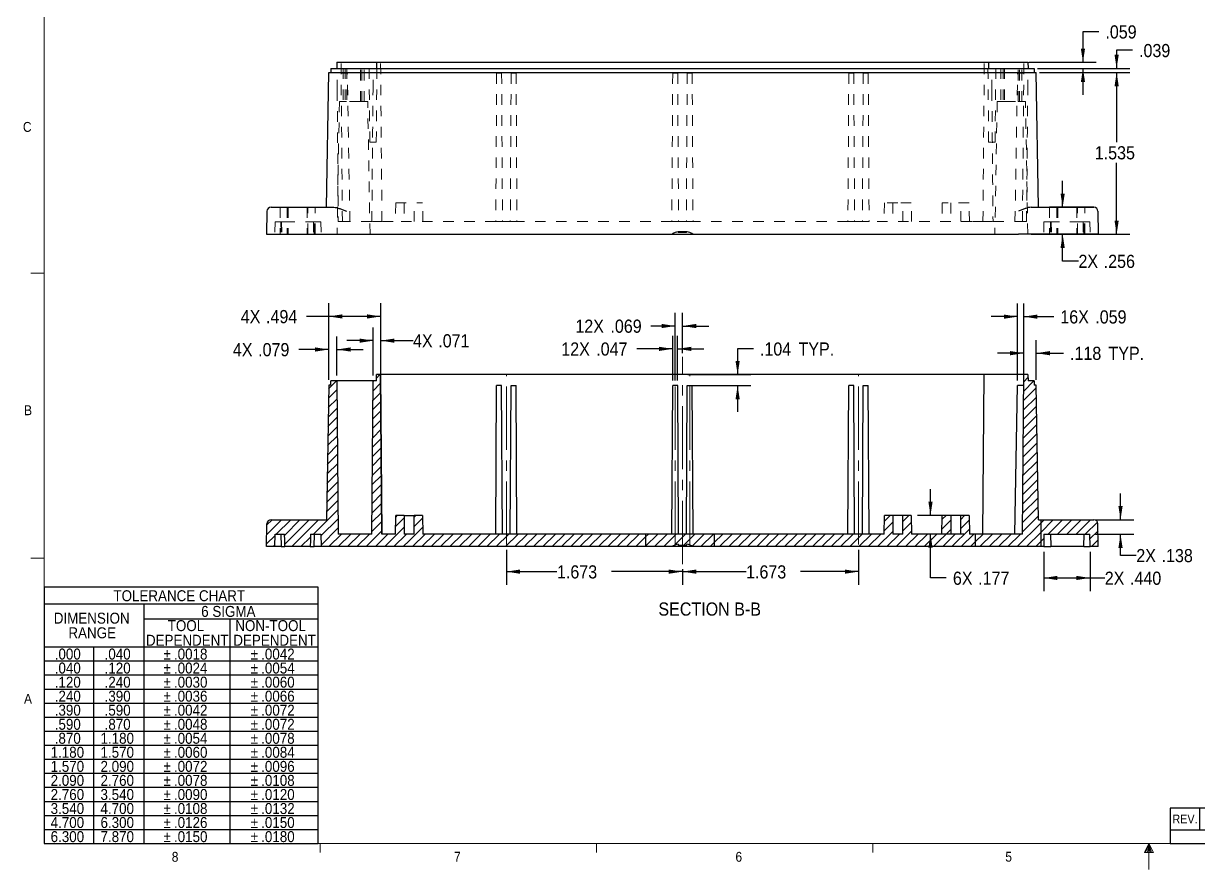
# Model space of a CAD drawing. Header units: inches. Extents: x 0.3 to 21.8, y 0.2 to 16.9.
# Drawn here: x 0.33 to 11.49, y 0.16 to 8.2 of the extents above; entities that cross this region are included whole.
import ezdxf

# ---------------------------------------------------------------- set-up
doc = ezdxf.new("R2010")
doc.units = ezdxf.units.IN
doc.header["$MEASUREMENT"] = 0
for name, pattern in [('SLD-Center', [0.75, 0.6, -0.05, 0.05, -0.05]), ('SLD-Dashed', [0.075, 0.05, -0.025]), ('SLD-Solid', [0])]:
    doc.linetypes.add(name, pattern=pattern)
doc.layers.add('SLD-0', color=7, linetype='SLD-Solid')
doc.styles.add('SLDTEXTSTYLE1', font='GOTHIC.TTF', dxfattribs={"width": 0.913})
doc.dimstyles.new('SLDDIMSTYLE0', dxfattribs={"dimtxt": 0.125, "dimasz": 0.13, "dimexe": 0, "dimexo": 0.0625, "dimgap": 0.03125, "dimtad": 0, "dimtih": 1, "dimtoh": 1, "dimdec": 3, "dimrnd": 1e-09, "dimzin": 12, "dimdsep": 46, "dimtxsty": 'SLDTEXTSTYLE1', "dimsah": 1, "dimcen": 0.09, "dimadec": 0, "dimazin": 3, "dimtfac": 1, "dimtdec": 3, "dimtofl": 0, "dimtmove": 0, "dimatfit": 3, "dimfxl": 0, "dimfrac": 2, "dimtolj": 1, "dimtzin": 12, "dimarcsym": 0})
doc.dimstyles.new('SLDDIMSTYLE2', dxfattribs={"dimtxt": 0.125, "dimasz": 0.13, "dimexe": 0, "dimexo": 0.0625, "dimgap": 0.03125, "dimtad": 0, "dimtih": 1, "dimtoh": 1, "dimdec": 3, "dimrnd": 1e-09, "dimzin": 12, "dimdsep": 46, "dimtxsty": 'SLDTEXTSTYLE1', "dimsah": 1, "dimcen": 0.09, "dimadec": 0, "dimazin": 3, "dimtfac": 1, "dimtdec": 3, "dimtmove": 0, "dimatfit": 0, "dimfxl": 0, "dimfrac": 2, "dimtolj": 1, "dimtzin": 12, "dimarcsym": 0})
doc.dimstyles.new('SLDDIMSTYLE3', dxfattribs={"dimtxt": 0.125, "dimasz": 0.13, "dimexe": 0, "dimexo": 0.0625, "dimgap": 0.03125, "dimtad": 0, "dimtih": 1, "dimtoh": 1, "dimdec": 3, "dimrnd": 1e-09, "dimzin": 4, "dimdsep": 46, "dimtxsty": 'SLDTEXTSTYLE1', "dimsah": 1, "dimcen": 0.09, "dimadec": 0, "dimazin": 1, "dimtfac": 1, "dimtdec": 3, "dimtofl": 0, "dimtmove": 0, "dimatfit": 3, "dimfxl": 0, "dimfrac": 2, "dimtolj": 1, "dimtzin": 12, "dimarcsym": 0})

# ---------------------------------------------------------------- blocks, each defined once
blk = doc.blocks.new('SW_TABLEANNOTATION_0')
at = {"layer": 'SLD-0', "color": 0}
for p, q in [((0, 0), (0, -0.335)), ((4.472, 0), (0, 0)), ((0.278, 0), (0.278, -0.205)), ((2.729, 0), (2.729, -0.205)), ((3.062, 0), (3.062, -0.205)), ((3.435, 0), (3.435, -0.205)), ((3.863, 0), (3.863, -0.205)), ((4.472, -0.335), (4.472, 0)), ((0, -0.205), (4.472, -0.205)), ((0, -0.335), (4.472, -0.335))]:
    blk.add_line(p, q, dxfattribs=at)
at = {"layer": 'SLD-0', "color": 0, "attachment_point": 1, "style": 'SLDTEXTSTYLE1'}
for s, insert, char_height in [('REV.', (0.021, -0.062), 0.0833), ('DESCRIPTION', (1.154, -0.062), 0.08333), ('ZONE', (2.75, -0.062), 0.0833), ('BY', (3.184, -0.062), 0.0833), ("APPR'D", (3.456, -0.062), 0.0833), ('DATE', (4.031, -0.062), 0.0833), ('REVISIONS', (1.963, -0.229), 0.0833)]:
    blk.add_mtext(s, dxfattribs=dict(at, insert=insert, char_height=char_height))
blk = doc.blocks.new('SW_TABLEANNOTATION_1')
at = {"layer": 'SLD-0', "color": 0}
for p, q in [((0, 0), (0, -2.433)), ((2.606, 0), (0, 0)), ((2.606, -2.433), (2.606, 0)), ((0, -0.156), (2.606, -0.156)), ((0.948, -0.156), (0.948, -2.433)), ((0.948, -0.298), (2.606, -0.298)), ((1.766, -0.298), (1.766, -2.433)), ((0, -0.565), (2.606, -0.565)), ((0.471, -0.565), (0.471, -2.433)), ((0, -0.699), (2.606, -0.699)), ((0, -0.832), (2.606, -0.832)), ((0, -0.966), (2.606, -0.966)), ((0, -1.099), (2.606, -1.099)), ((0, -1.232), (2.606, -1.232)), ((0, -1.366), (2.606, -1.366)), ((0, -1.499), (2.606, -1.499)), ((0, -1.632), (2.606, -1.632)), ((0, -1.766), (2.606, -1.766)), ((0, -1.899), (2.606, -1.899)), ((0, -2.033), (2.606, -2.033)), ((0, -2.166), (2.606, -2.166)), ((0, -2.299), (2.606, -2.299)), ((0, -2.433), (2.606, -2.433))]:
    blk.add_line(p, q, dxfattribs=at)
at = {"layer": 'SLD-0', "color": 0, "attachment_point": 1, "style": 'SLDTEXTSTYLE1'}
for s, insert, char_height in [('TOLERANCE CHART', (0.659, -0.028), 0.10417), ('6 SIGMA', (1.493, -0.177), 0.1042), ('DIMENSION ', (0.092, -0.241), 0.1042), ('TOOL', (1.175, -0.312), 0.1042), ('NON-TOOL', (1.817, -0.312), 0.1042), ('RANGE', (0.231, -0.38), 0.1042), ('DEPENDENT', (0.968, -0.451), 0.1042), ('DEPENDENT', (1.798, -0.451), 0.1042), ('.000', (0.101, -0.582), 0.1042), ('.040', (0.575, -0.582), 0.1042), ('%%p', (1.134, -0.582), 0.1042), ('.0018', (1.234, -0.582), 0.1042), ('%%p', (1.963, -0.582), 0.1042), ('.0042', (2.063, -0.582), 0.1042), ('.040', (0.101, -0.715), 0.1042), ('.120', (0.575, -0.715), 0.1042), ('%%p', (1.134, -0.715), 0.1042), ('.0024', (1.234, -0.715), 0.1042), ('%%p', (1.963, -0.715), 0.1042), ('.0054', (2.063, -0.715), 0.1042), ('.120', (0.101, -0.849), 0.1042), ('.240', (0.575, -0.849), 0.1042), ('%%p', (1.134, -0.849), 0.1042), ('.0030', (1.234, -0.849), 0.1042), ('%%p', (1.963, -0.849), 0.1042), ('.0060', (2.063, -0.849), 0.1042), ('.240', (0.101, -0.982), 0.1042), ('.390', (0.575, -0.982), 0.1042), ('%%p', (1.134, -0.982), 0.1042), ('.0036', (1.234, -0.982), 0.1042), ('%%p', (1.963, -0.982), 0.1042), ('.0066', (2.063, -0.982), 0.1042), ('.390', (0.101, -1.115), 0.1042), ('.590', (0.575, -1.115), 0.1042), ('.0042', (1.234, -1.115), 0.1042), ('.0072', (2.063, -1.115), 0.1042), ('%%p', (1.134, -1.115), 0.1042), ('%%p', (1.963, -1.115), 0.1042), ('.590', (0.101, -1.249), 0.1042), ('.870', (0.575, -1.249), 0.1042), ('%%p', (1.134, -1.249), 0.1042), ('.0048', (1.234, -1.249), 0.1042), ('%%p', (1.963, -1.249), 0.1042), ('.0072', (2.063, -1.249), 0.1042), ('.870', (0.101, -1.382), 0.1042), ('1.180', (0.536, -1.382), 0.1042), ('%%p', (1.134, -1.382), 0.1042), ('.0054', (1.234, -1.382), 0.1042), ('%%p', (1.963, -1.382), 0.1042), ('.0078', (2.063, -1.382), 0.1042), ('1.180', (0.062, -1.515), 0.1042), ('1.570', (0.536, -1.515), 0.1042), ('%%p', (1.134, -1.515), 0.1042), ('.0060', (1.234, -1.515), 0.1042), ('%%p', (1.963, -1.515), 0.1042), ('.0084', (2.063, -1.515), 0.1042), ('1.570', (0.062, -1.649), 0.1042), ('2.090', (0.536, -1.649), 0.1042), ('%%p', (1.134, -1.649), 0.1042), ('.0072', (1.234, -1.649), 0.1042), ('%%p', (1.963, -1.649), 0.1042), ('.0096', (2.063, -1.649), 0.1042), ('2.090', (0.062, -1.782), 0.1042), ('2.760', (0.536, -1.782), 0.1042), ('.0078', (1.234, -1.782), 0.1042), ('.0108', (2.063, -1.782), 0.1042), ('%%p', (1.134, -1.782), 0.1042), ('%%p', (1.963, -1.782), 0.1042), ('2.760', (0.062, -1.916), 0.1042), ('3.540', (0.536, -1.916), 0.1042), ('%%p', (1.134, -1.916), 0.1042), ('.0090', (1.234, -1.916), 0.1042), ('%%p', (1.963, -1.916), 0.1042), ('.0120', (2.063, -1.916), 0.1042), ('3.540', (0.062, -2.049), 0.1042), ('4.700', (0.536, -2.049), 0.1042), ('%%p', (1.134, -2.049), 0.1042), ('.0108', (1.234, -2.049), 0.1042), ('%%p', (1.963, -2.049), 0.1042), ('.0132', (2.063, -2.049), 0.1042), ('4.700', (0.062, -2.182), 0.1042), ('6.300', (0.536, -2.182), 0.1042), ('%%p', (1.134, -2.182), 0.1042), ('.0126', (1.234, -2.182), 0.1042), ('%%p', (1.963, -2.182), 0.1042), ('.0150', (2.063, -2.182), 0.1042), ('6.300', (0.062, -2.316), 0.1042), ('7.870', (0.536, -2.316), 0.1042), ('%%p', (1.134, -2.316), 0.1042), ('.0150', (1.234, -2.316), 0.1042), ('%%p', (1.963, -2.316), 0.1042), ('.0180', (2.063, -2.316), 0.1042)]:
    blk.add_mtext(s, dxfattribs=dict(at, insert=insert, char_height=char_height))
blk = doc.blocks.new('*D32')
at = {"layer": 'SLD-0'}
for p, q in [((10.002, 7.733), (10.841, 7.733)), ((10.716, 7.733), (10.716, 7.072)), ((10.716, 6.197), (10.716, 6.874)), ((9.903, 6.197), (10.841, 6.197))]:
    blk.add_line(p, q, dxfattribs=at)
for points in [[(10.716, 7.733), (10.696, 7.603), (10.736, 7.603)], [(10.716, 6.197), (10.736, 6.327), (10.696, 6.327)]]:
    blk.add_solid(points, dxfattribs=at)
at = {"layer": 'SLD-0', "insert": (10.508, 7.033), "char_height": 0.125, "attachment_point": 1, "style": 'SLDTEXTSTYLE1'}
blk.add_mtext('1.535', dxfattribs=at)
blk = doc.blocks.new('*D33')
at = {"layer": 'SLD-0'}
for p, q in [((10.866, 7.944), (10.716, 7.944)), ((10.716, 7.944), (10.716, 7.772)), ((9.982, 7.772), (10.841, 7.772)), ((9.982, 7.733), (10.841, 7.733)), ((10.716, 7.733), (10.716, 7.483))]:
    blk.add_line(p, q, dxfattribs=at)
for points in [[(10.716, 7.772), (10.736, 7.902), (10.696, 7.902)], [(10.716, 7.733), (10.696, 7.603), (10.736, 7.603)]]:
    blk.add_solid(points, dxfattribs=at)
at = {"layer": 'SLD-0', "insert": (10.929, 8.004), "char_height": 0.125, "attachment_point": 1, "style": 'SLDTEXTSTYLE1'}
blk.add_mtext('.039', dxfattribs=at)
blk = doc.blocks.new('*D34')
at = {"layer": 'SLD-0'}
for p, q in [((10.546, 8.12), (10.396, 8.12)), ((10.396, 8.12), (10.396, 7.831)), ((9.883, 7.831), (10.521, 7.831)), ((9.963, 7.772), (10.475, 7.772)), ((10.396, 7.772), (10.396, 7.522))]:
    blk.add_line(p, q, dxfattribs=at)
for points in [[(10.396, 7.831), (10.416, 7.961), (10.376, 7.961)], [(10.396, 7.772), (10.376, 7.642), (10.416, 7.642)]]:
    blk.add_solid(points, dxfattribs=at)
at = {"layer": 'SLD-0', "insert": (10.609, 8.181), "char_height": 0.125, "attachment_point": 1, "style": 'SLDTEXTSTYLE1'}
blk.add_mtext('.059', dxfattribs=at)
blk = doc.blocks.new('*D35')
at = {"layer": 'SLD-0'}
for p, q in [((10.203, 6.453), (10.203, 6.703)), ((10.497, 6.453), (10.078, 6.453)), ((10.492, 6.197), (10.078, 6.197)), ((10.203, 5.942), (10.203, 6.197)), ((10.353, 5.942), (10.203, 5.942))]:
    blk.add_line(p, q, dxfattribs=at)
for points in [[(10.203, 6.453), (10.223, 6.583), (10.183, 6.583)], [(10.203, 6.197), (10.183, 6.067), (10.223, 6.067)]]:
    blk.add_solid(points, dxfattribs=at)
at = {"layer": 'SLD-0', "char_height": 0.125, "attachment_point": 1, "style": 'SLDTEXTSTYLE1'}
for s, insert in [('2X ', (10.353, 6.002, 2.038)), ('.256', (10.593, 6.002, 2.038))]:
    blk.add_mtext(s, dxfattribs=dict(at, insert=insert))
blk = doc.blocks.new('*D47')
at = {"layer": 'SLD-0'}
for p, q in [((6.497, 4.809), (6.497, 5.233)), ((6.544, 4.809), (6.544, 5.233)), ((6.497, 5.108), (6.156, 5.108)), ((6.544, 5.108), (6.794, 5.108))]:
    blk.add_line(p, q, dxfattribs=at)
for points in [[(6.497, 5.108), (6.367, 5.128), (6.367, 5.088)], [(6.544, 5.108), (6.674, 5.088), (6.674, 5.128)]]:
    blk.add_solid(points, dxfattribs=at)
at = {"layer": 'SLD-0', "char_height": 0.125, "attachment_point": 1, "style": 'SLDTEXTSTYLE1'}
for s, insert in [('12X ', (5.438, 5.169)), ('.047', (5.77, 5.169))]:
    blk.add_mtext(s, dxfattribs=dict(at, insert=insert))
blk = doc.blocks.new('*D48')
at = {"layer": 'SLD-0'}
for p, q in [((6.521, 4.809), (6.521, 5.45)), ((6.59, 5.066), (6.59, 5.45)), ((6.521, 5.325), (6.29, 5.325)), ((6.59, 5.325), (6.84, 5.325))]:
    blk.add_line(p, q, dxfattribs=at)
for points in [[(6.521, 5.325), (6.391, 5.345), (6.391, 5.305)], [(6.59, 5.325), (6.72, 5.305), (6.72, 5.345)]]:
    blk.add_solid(points, dxfattribs=at)
at = {"layer": 'SLD-0', "char_height": 0.125, "attachment_point": 1, "style": 'SLDTEXTSTYLE1'}
for s, insert in [('12X ', (5.572, 5.386)), ('.069', (5.905, 5.386))]:
    blk.add_mtext(s, dxfattribs=dict(at, insert=insert))
blk = doc.blocks.new('*D49')
at = {"layer": 'SLD-0'}
for p, q in [((3.228, 4.815), (3.228, 5.541)), ((3.722, 4.815), (3.722, 5.541)), ((3.228, 5.416), (3.017, 5.416)), ((3.722, 5.416), (3.228, 5.416))]:
    blk.add_line(p, q, dxfattribs=at)
for points in [[(3.228, 5.416), (3.358, 5.396), (3.358, 5.436)], [(3.722, 5.416), (3.592, 5.436), (3.592, 5.396)]]:
    blk.add_solid(points, dxfattribs=at)
at = {"layer": 'SLD-0', "char_height": 0.125, "attachment_point": 1, "style": 'SLDTEXTSTYLE1'}
for s, insert in [('4X ', (2.392, 5.477)), ('.494', (2.632, 5.477))]:
    blk.add_mtext(s, dxfattribs=dict(at, insert=insert))
blk = doc.blocks.new('*D50')
at = {"layer": 'SLD-0'}
for p, q in [((7.264, 5.108), (7.114, 5.108)), ((7.114, 5.108), (7.114, 4.863)), ((6.64, 4.863), (7.239, 4.863)), ((6.64, 4.759), (7.239, 4.759)), ((7.114, 4.759), (7.114, 4.509))]:
    blk.add_line(p, q, dxfattribs=at)
for points in [[(7.114, 4.863), (7.134, 4.993), (7.094, 4.993)], [(7.114, 4.759), (7.094, 4.629), (7.134, 4.629)]]:
    blk.add_solid(points, dxfattribs=at)
at = {"layer": 'SLD-0', "char_height": 0.125, "attachment_point": 1, "style": 'SLDTEXTSTYLE1'}
for s, insert in [('.104', (7.326, 5.169)), (' TYP.', (7.65, 5.169))]:
    blk.add_mtext(s, dxfattribs=dict(at, insert=insert))
blk = doc.blocks.new('*D51')
at = {"layer": 'SLD-0'}
for p, q in [((3.228, 4.854), (3.228, 5.227)), ((3.306, 4.854), (3.306, 5.227)), ((3.228, 5.102), (2.943, 5.102)), ((3.306, 5.102), (3.556, 5.102))]:
    blk.add_line(p, q, dxfattribs=at)
for points in [[(3.228, 5.102), (3.098, 5.122), (3.098, 5.082)], [(3.306, 5.102), (3.436, 5.082), (3.436, 5.122)]]:
    blk.add_solid(points, dxfattribs=at)
at = {"layer": 'SLD-0', "char_height": 0.125, "attachment_point": 1, "style": 'SLDTEXTSTYLE1'}
for s, insert in [('4X ', (2.317, 5.163)), ('.079', (2.557, 5.163))]:
    blk.add_mtext(s, dxfattribs=dict(at, insert=insert))
blk = doc.blocks.new('*D52')
at = {"layer": 'SLD-0'}
for p, q in [((9.834, 4.815), (9.834, 5.192)), ((9.952, 4.815), (9.952, 5.192)), ((9.834, 5.067), (9.584, 5.067)), ((9.952, 5.067), (10.21, 5.067))]:
    blk.add_line(p, q, dxfattribs=at)
for points in [[(9.834, 5.067), (9.704, 5.087), (9.704, 5.047)], [(9.952, 5.067), (10.082, 5.047), (10.082, 5.087)]]:
    blk.add_solid(points, dxfattribs=at)
at = {"layer": 'SLD-0', "char_height": 0.125, "attachment_point": 1, "style": 'SLDTEXTSTYLE1'}
for s, insert in [('.118', (10.273, 5.128)), (' TYP.', (10.596, 5.128))]:
    blk.add_mtext(s, dxfattribs=dict(at, insert=insert))
blk = doc.blocks.new('*D53')
at = {"layer": 'SLD-0'}
for p, q in [((8.947, 3.526), (8.947, 3.776)), ((9.264, 3.526), (8.822, 3.526)), ((9.264, 3.349), (8.822, 3.349)), ((8.947, 2.932), (8.947, 3.349)), ((9.097, 2.932), (8.947, 2.932))]:
    blk.add_line(p, q, dxfattribs=at)
for points in [[(8.947, 3.526), (8.967, 3.656), (8.927, 3.656)], [(8.947, 3.349), (8.927, 3.219), (8.967, 3.219)]]:
    blk.add_solid(points, dxfattribs=at)
at = {"layer": 'SLD-0', "char_height": 0.125, "attachment_point": 1, "style": 'SLDTEXTSTYLE1'}
for s, insert in [('6X ', (9.16, 2.992)), ('.177', (9.4, 2.992))]:
    blk.add_mtext(s, dxfattribs=dict(at, insert=insert))
blk = doc.blocks.new('*D54')
at = {"layer": 'SLD-0'}
for p, q in [((10.753, 3.485), (10.753, 3.735)), ((10.513, 3.485), (10.878, 3.485)), ((10.516, 3.347), (10.878, 3.347)), ((10.753, 3.146), (10.753, 3.347)), ((10.903, 3.146), (10.753, 3.146))]:
    blk.add_line(p, q, dxfattribs=at)
for points in [[(10.753, 3.485), (10.773, 3.615), (10.733, 3.615)], [(10.753, 3.347), (10.733, 3.217), (10.773, 3.217)]]:
    blk.add_solid(points, dxfattribs=at)
at = {"layer": 'SLD-0', "char_height": 0.125, "attachment_point": 1, "style": 'SLDTEXTSTYLE1'}
for s, insert in [('2X ', (10.903, 3.207, -0.835)), ('.138', (11.143, 3.207, -0.835))]:
    blk.add_mtext(s, dxfattribs=dict(at, insert=insert))
blk = doc.blocks.new('*D55')
at = {"layer": 'SLD-0'}
for p, q in [((10.023, 3.179), (10.023, 2.807)), ((10.463, 3.179), (10.463, 2.807)), ((10.023, 2.932), (10.463, 2.932)), ((10.463, 2.932), (10.603, 2.932))]:
    blk.add_line(p, q, dxfattribs=at)
for points in [[(10.023, 2.932), (10.153, 2.912), (10.153, 2.952)], [(10.463, 2.932), (10.333, 2.952), (10.333, 2.912)]]:
    blk.add_solid(points, dxfattribs=at)
at = {"layer": 'SLD-0', "char_height": 0.125, "attachment_point": 1, "style": 'SLDTEXTSTYLE1'}
for s, insert in [('2X ', (10.603, 2.992, 3.4)), ('.440', (10.843, 2.992, 3.4))]:
    blk.add_mtext(s, dxfattribs=dict(at, insert=insert))
blk = doc.blocks.new('*D56')
at = {"layer": 'SLD-0'}
for p, q in [((9.774, 4.809), (9.774, 5.539)), ((9.833, 4.809), (9.833, 5.539)), ((9.774, 5.414), (9.524, 5.414)), ((9.833, 5.414), (10.118, 5.414))]:
    blk.add_line(p, q, dxfattribs=at)
for points in [[(9.774, 5.414), (9.644, 5.434), (9.644, 5.394)], [(9.833, 5.414), (9.963, 5.394), (9.963, 5.434)]]:
    blk.add_solid(points, dxfattribs=at)
at = {"layer": 'SLD-0', "char_height": 0.125, "attachment_point": 1, "style": 'SLDTEXTSTYLE1'}
for s, insert in [('16X ', (10.181, 5.474)), ('.059', (10.513, 5.474))]:
    blk.add_mtext(s, dxfattribs=dict(at, insert=insert))
blk = doc.blocks.new('*D57')
at = {"layer": 'SLD-0'}
for p, q in [((4.916, 3.199), (4.916, 2.867)), ((4.916, 2.992), (5.397, 2.992)), ((6.59, 2.992), (5.914, 2.992)), ((6.59, 3.014), (6.59, 2.867))]:
    blk.add_line(p, q, dxfattribs=at)
for points in [[(4.916, 2.992), (5.046, 2.972), (5.046, 3.012)], [(6.59, 2.992), (6.46, 3.012), (6.46, 2.972)]]:
    blk.add_solid(points, dxfattribs=at)
at = {"layer": 'SLD-0', "insert": (5.397, 3.052, 1.207), "char_height": 0.125, "attachment_point": 1, "style": 'SLDTEXTSTYLE1'}
blk.add_mtext('1.673', dxfattribs=at)
blk = doc.blocks.new('*D58')
at = {"layer": 'SLD-0'}
for p, q in [((8.263, 3.199), (8.263, 2.867)), ((6.59, 3.014), (6.59, 2.867)), ((6.59, 2.992), (7.194, 2.992)), ((8.263, 2.992), (7.712, 2.992))]:
    blk.add_line(p, q, dxfattribs=at)
for points in [[(6.59, 2.992), (6.72, 2.972), (6.72, 3.012)], [(8.263, 2.992), (8.133, 3.012), (8.133, 2.972)]]:
    blk.add_solid(points, dxfattribs=at)
at = {"layer": 'SLD-0', "insert": (7.194, 3.052, 1.207), "char_height": 0.125, "attachment_point": 1, "style": 'SLDTEXTSTYLE1'}
blk.add_mtext('1.673', dxfattribs=at)
blk = doc.blocks.new('*D59')
at = {"layer": 'SLD-0'}
for p, q in [((3.651, 4.854), (3.651, 5.311)), ((3.722, 4.854), (3.722, 5.311)), ((3.651, 5.186), (3.401, 5.186)), ((3.722, 5.186), (4.029, 5.186))]:
    blk.add_line(p, q, dxfattribs=at)
for points in [[(3.651, 5.186), (3.521, 5.206), (3.521, 5.166)], [(3.722, 5.186), (3.852, 5.166), (3.852, 5.206)]]:
    blk.add_solid(points, dxfattribs=at)
at = {"layer": 'SLD-0', "char_height": 0.125, "attachment_point": 1, "style": 'SLDTEXTSTYLE1'}
for s, insert in [('.071', (4.269, 5.247, -0.796)), ('4X ', (4.029, 5.247, -0.796))]:
    blk.add_mtext(s, dxfattribs=dict(at, insert=insert))

msp = doc.modelspace()

# ---------------------------------------------------------------- hatches: boundary and pattern name
at = {"linetype": 'SLD-Solid', "lineweight": 0}
h = msp.add_hatch(dxfattribs=at)
h.set_pattern_fill('ANSI31', scale=0.5, style=0)
edge = h.paths.add_edge_path(flags=0)
edge.add_line((3.15571, 3.22922), (3.99252, 3.22922))
edge.add_line((3.99252, 3.22922), (3.99252, 3.34922))
edge.add_line((3.99252, 3.34922), (3.94502, 3.34922))
edge.add_line((3.94502, 3.34922), (3.94502, 3.52622))
edge.add_line((3.94502, 3.52622), (3.86457, 3.52622))
edge.add_line((3.86457, 3.52622), (3.86148, 3.34922))
edge.add_line((3.86148, 3.34922), (3.73387, 3.34922))
edge.add_spline(control_points=[(3.73387, 3.34922), (3.73359, 3.38095), (3.73332, 3.41268), (3.73304, 3.44441), (3.73237, 3.5214), (3.7317, 3.59838), (3.73102, 3.67536), (3.72757, 4.07127), (3.72411, 4.46717), (3.72066, 4.86307)], knot_values=[0.06539259, 0.06539259, 0.06539259, 0.06539259, 0.06781071, 0.06781071, 0.06781071, 0.07367705, 0.07367705, 0.07367705, 0.10384605, 0.10384605, 0.10384605, 0.10384605], weights=[1, 1, 1, 1, 1, 1, 1, 1, 1, 1], degree=3, periodic=0)
edge.add_line((3.72066, 4.86307), (3.68169, 4.86307))
edge.add_spline(control_points=[(3.68169, 4.86307), (3.6816, 4.85315), (3.68152, 4.84323), (3.68143, 4.83331), (3.68134, 4.82355), (3.68126, 4.81378), (3.68117, 4.80402)], knot_values=[0.01017771, 0.01017771, 0.01017771, 0.01017771, 0.01093372, 0.01093372, 0.01093372, 0.01167777, 0.01167777, 0.01167777, 0.01167777], weights=[1, 1, 1, 1, 1, 1, 1], degree=3, periodic=0)
edge.add_line((3.68117, 4.80402), (3.65052, 4.80402))
edge.add_spline(control_points=[(3.65052, 4.80402), (3.64742, 4.44945), (3.64433, 4.09487), (3.64123, 3.7403), (3.64023, 3.62499), (3.63922, 3.50969), (3.63821, 3.39438), (3.63808, 3.37932), (3.63795, 3.36427), (3.63782, 3.34922)], knot_values=[0.07614705, 0.07614705, 0.07614705, 0.07614705, 0.1031665, 0.1031665, 0.1031665, 0.11195329, 0.11195329, 0.11195329, 0.11310046, 0.11310046, 0.11310046, 0.11310046], weights=[1, 1, 1, 1, 1, 1, 1, 1, 1, 1], degree=3, periodic=0)
edge.add_line((3.63782, 3.34922), (3.31896, 3.34922))
edge.add_line((3.31896, 3.34922), (3.30626, 4.80402))
edge.add_line((3.30626, 4.80402), (3.24721, 4.80402))
edge.add_line((3.24721, 4.80402), (3.24721, 4.76465))
edge.add_line((3.24721, 4.76465), (3.22752, 4.76465))
edge.add_line((3.22752, 4.76465), (3.20519, 3.48512))
edge.add_line((3.20519, 3.48512), (2.68013, 3.48512))
edge.add_arc((2.68013, 3.44575), 0.03937, 90, 179)
edge.add_line((2.64076, 3.44644), (2.63697, 3.22922))
edge.add_line((2.63697, 3.22922), (2.71571, 3.22922))
edge.add_line((2.71571, 3.22922), (2.71777, 3.34733))
edge.add_line((2.71777, 3.34733), (2.80896, 3.34733))
edge.add_spline(control_points=[(2.80896, 3.34733), (2.80941, 3.32762), (2.80985, 3.30792), (2.8103, 3.28822), (2.81074, 3.26855), (2.81119, 3.24888), (2.81164, 3.22922)], knot_values=[0.00641248, 0.00641248, 0.00641248, 0.00641248, 0.0079142, 0.0079142, 0.0079142, 0.00941325, 0.00941325, 0.00941325, 0.00941325], weights=[1, 1, 1, 1, 1, 1, 1], degree=3, periodic=0)
edge.add_line((2.81164, 3.22922), (3.05285, 3.22922))
edge.add_spline(control_points=[(3.05285, 3.22922), (3.0533, 3.24888), (3.05375, 3.26855), (3.05419, 3.28822), (3.05464, 3.30792), (3.05509, 3.32762), (3.05553, 3.34733)], knot_values=[0.00641514, 0.00641514, 0.00641514, 0.00641514, 0.0079142, 0.0079142, 0.0079142, 0.00941591, 0.00941591, 0.00941591, 0.00941591], weights=[1, 1, 1, 1, 1, 1, 1], degree=3, periodic=0)
edge.add_line((3.05553, 3.34733), (3.15365, 3.34733))
edge.add_line((3.15365, 3.34733), (3.15571, 3.22922))
h = msp.add_hatch(dxfattribs=at)
h.set_pattern_fill('ANSI31', scale=0.5, style=0)
h.paths.add_polyline_path([(9.37297, 3.22922), (9.99443, 3.22922), (9.99443, 3.48512), (9.97386, 3.48512), (9.95152, 4.76465), (9.93184, 4.76465), (9.93184, 4.80402), (9.87387, 4.80402), (9.87335, 4.86307), (9.83438, 4.86307), (9.82117, 3.34922), (9.37297, 3.34922)], flags=0)
h = msp.add_hatch(dxfattribs=at)
h.set_pattern_fill('ANSI31', scale=0.5, style=0)
h.paths.add_polyline_path([(3.99252, 3.22922), (6.23807, 3.22922), (6.23807, 3.34922), (4.12356, 3.34922), (4.12047, 3.52622), (4.04002, 3.52622), (4.04002, 3.34922), (3.99252, 3.34922)], flags=0)
h = msp.add_hatch(dxfattribs=at)
h.set_pattern_fill('ANSI31', scale=0.5, style=0)
h.paths.add_polyline_path([(6.89191, 3.22922), (9.37297, 3.22922), (9.37297, 3.34922), (9.31756, 3.34922), (9.31447, 3.52622), (9.23402, 3.52622), (9.23402, 3.34922), (9.13902, 3.34922), (9.13902, 3.52622), (9.05857, 3.52622), (9.05548, 3.34922), (8.76756, 3.34922), (8.76447, 3.52622), (8.68402, 3.52622), (8.68402, 3.34922), (8.58902, 3.34922), (8.58902, 3.52622), (8.50857, 3.52622), (8.50548, 3.34922), (6.89191, 3.34922)], flags=0)
h = msp.add_hatch(dxfattribs=at)
h.set_pattern_fill('ANSI31', scale=0.5, style=0)
edge = h.paths.add_edge_path(flags=0)
edge.add_line((9.99443, 3.22922), (10.02333, 3.22922))
edge.add_line((10.02333, 3.22922), (10.02539, 3.34733))
edge.add_line((10.02539, 3.34733), (10.46127, 3.34733))
edge.add_line((10.46127, 3.34733), (10.46333, 3.22922))
edge.add_line((10.46333, 3.22922), (10.54207, 3.22922))
edge.add_line((10.54207, 3.22922), (10.53828, 3.44644))
edge.add_arc((10.49892, 3.44575), 0.03937, 1, 90)
edge.add_line((10.49892, 3.48512), (9.99443, 3.48512))
edge.add_line((9.99443, 3.48512), (9.99443, 3.22922))
h = msp.add_hatch(dxfattribs=at)
h.set_pattern_fill('ANSI31', scale=0.5, style=0)
edge = h.paths.add_edge_path(flags=0)
edge.add_line((6.58952, 3.24406), (6.58952, 3.34922))
edge.add_line((6.58952, 3.34922), (6.23807, 3.34922))
edge.add_line((6.23807, 3.34922), (6.23807, 3.22922))
edge.add_line((6.23807, 3.22922), (6.48702, 3.22922))
edge.add_arc((6.58952, 3.06529), 0.19333, 102.475208, 122.017143, ccw=False)
edge.add_line((6.54776, 3.25406), (6.54952, 3.24406))
edge.add_line((6.54952, 3.24406), (6.58952, 3.24406))
h = msp.add_hatch(dxfattribs=at)
h.set_pattern_fill('ANSI31', scale=0.5, style=0)
edge = h.paths.add_edge_path(flags=0)
edge.add_line((6.89191, 3.22922), (6.89191, 3.34922))
edge.add_line((6.89191, 3.34922), (6.58952, 3.34922))
edge.add_line((6.58952, 3.34922), (6.58952, 3.24406))
edge.add_line((6.58952, 3.24406), (6.62952, 3.24406))
edge.add_line((6.62952, 3.24406), (6.63128, 3.25406))
edge.add_arc((6.58952, 3.06529), 0.19333, 57.982857, 77.524792, ccw=False)
edge.add_line((6.69202, 3.22922), (6.89191, 3.22922))

# ---------------------------------------------------------------- linework, layer by layer
at = {"color": 7, "linetype": 'SLD-Solid', "lineweight": 0}
for p, q in [((0.52288, 16.6606), (0.52288, 0.4106)), ((0.52288, 5.8276), (0.39788, 5.8276)), ((0.52288, 3.1196), (0.39788, 3.1196)), ((21.52288, 0.4106), (0.52288, 0.4106)), ((3.14788, 0.4106), (3.14788, 0.3258)), ((5.77288, 0.4106), (5.77288, 0.3258)), ((8.39788, 0.4106), (8.39788, 0.3258)), ((11.02288, 0.4106), (10.9809, 0.32498)), ((11.02288, 0.4106), (10.98907, 0.32498)), ((11.02288, 0.4106), (11.00855, 0.32498)), ((11.02288, 0.4106), (11.02288, 0.16291)), ((11.02288, 0.4106), (11.067, 0.32498)), ((11.02288, 0.4106), (11.04596, 0.32498)), ((11.02288, 0.4106), (11.03583, 0.32498)), ((10.9809, 0.32498), (11.067, 0.32498))]:
    msp.add_line(p, q, dxfattribs=at)
at = {"color": 7, "linetype": 'SLD-Solid', "lineweight": 30}
for p, q in [((3.30569, 7.83114), (3.30518, 7.77209)), ((3.30569, 7.83114), (3.46374, 7.83114)), ((3.46374, 7.83114), (3.68169, 7.83114)), ((3.68169, 7.83114), (3.68118, 7.77209)), ((3.68169, 7.83114), (3.83974, 7.83114)), ((3.83974, 7.83114), (9.3393, 7.83114)), ((9.3393, 7.83114), (9.49735, 7.83114)), ((9.49735, 7.83114), (9.49787, 7.77209)), ((9.49735, 7.83114), (9.7153, 7.83114)), ((9.7153, 7.83114), (9.87335, 7.83114)), ((9.87335, 7.83114), (9.87387, 7.77209)), ((3.20519, 6.45319), (3.22752, 7.73271)), ((3.22752, 7.73271), (3.46374, 7.73271)), ((3.24721, 7.77209), (3.24721, 7.73271)), ((3.24721, 7.77209), (3.46374, 7.77209)), ((3.46374, 7.77209), (9.7153, 7.77209)), ((3.46374, 7.73271), (9.7153, 7.73271)), ((9.7153, 7.77209), (9.93184, 7.77209)), ((9.7153, 7.73271), (9.95152, 7.73271)), ((9.93184, 7.77209), (9.93184, 7.73271)), ((9.97386, 6.45319), (9.95152, 7.73271)), ((2.64076, 6.4145), (2.63697, 6.19728)), ((2.68013, 6.45319), (2.79404, 6.45319)), ((2.79404, 6.45319), (3.27542, 6.45319)), ((9.90362, 6.45319), (10.385, 6.45319)), ((10.385, 6.45319), (10.49892, 6.45319)), ((10.53828, 6.4145), (10.54207, 6.19728)), ((2.63697, 6.19728), (2.78287, 6.19728)), ((2.78287, 6.19728), (3.39567, 6.19728)), ((3.39567, 6.19728), (3.46374, 6.19728)), ((3.46374, 6.19728), (9.7153, 6.19728)), ((9.7153, 6.19728), (9.78338, 6.19728)), ((10.39617, 6.19728), (9.78338, 6.19728)), ((10.54207, 6.19728), (10.39617, 6.19728)), ((3.24721, 4.76465), (3.24721, 4.80402)), ((3.30626, 4.80402), (3.24721, 4.80402)), ((3.30626, 4.80402), (3.31896, 3.34922)), ((3.32561, 4.80402), (3.30626, 4.80402)), ((3.62966, 4.80402), (3.32561, 4.80402)), ((3.65052, 4.80402), (3.62966, 4.80402)), ((3.63782, 3.34922), (3.65052, 4.80402)), ((3.68117, 4.80402), (3.65052, 4.80402)), ((3.68117, 4.80402), (3.68169, 4.86307)), ((3.72066, 4.86307), (3.68169, 4.86307)), ((3.72066, 4.86307), (3.73387, 3.34922)), ((3.73387, 3.34922), (3.72066, 4.86307)), ((3.72066, 4.86307), (3.72066, 4.86307)), ((3.83974, 4.86307), (3.72066, 4.86307)), ((9.3393, 4.86307), (3.83974, 4.86307)), ((9.45838, 4.86307), (9.3393, 4.86307)), ((9.44517, 3.34922), (9.45838, 4.86307)), ((9.7153, 4.86307), (9.45838, 4.86307)), ((9.83438, 4.86307), (9.7153, 4.86307)), ((9.82117, 3.34922), (9.83438, 4.86307)), ((9.87335, 4.86307), (9.83438, 4.86307)), ((9.87335, 4.86307), (9.87387, 4.80402)), ((9.93184, 4.80402), (9.87387, 4.80402)), ((9.93184, 4.80402), (9.93184, 4.76465)), ((3.22752, 4.76465), (3.20519, 3.48512)), ((3.24721, 4.76465), (3.22752, 4.76465)), ((4.81566, 3.34922), (4.82377, 4.75874)), ((4.87102, 4.75874), (4.82377, 4.75874)), ((4.87914, 3.34922), (4.87102, 4.75874)), ((4.95345, 3.34922), (4.96157, 4.75874)), ((4.96157, 4.75874), (5.00881, 4.75874)), ((5.01693, 3.34922), (5.00881, 4.75874)), ((6.48888, 3.34922), (6.497, 4.75874)), ((6.54425, 4.75874), (6.497, 4.75874)), ((6.55236, 3.34922), (6.54425, 4.75874)), ((6.62668, 3.34922), (6.6348, 4.75874)), ((6.6348, 4.75874), (6.68204, 4.75874)), ((6.69016, 3.34922), (6.68204, 4.75874)), ((8.16211, 3.34922), (8.17023, 4.75874)), ((8.21747, 4.75874), (8.17023, 4.75874)), ((8.22559, 3.34922), (8.21747, 4.75874)), ((8.29991, 3.34922), (8.30803, 4.75874)), ((8.30803, 4.75874), (8.35527, 4.75874)), ((8.36339, 3.34922), (8.35527, 4.75874)), ((9.74981, 3.34922), (9.77441, 4.75874)), ((9.83347, 4.75874), (9.77441, 4.75874)), ((9.95152, 4.76465), (9.93184, 4.76465)), ((9.97386, 3.48512), (9.95152, 4.76465)), ((2.68013, 3.48512), (3.20519, 3.48512)), ((3.86148, 3.34922), (3.86457, 3.52622)), ((3.94502, 3.52622), (3.86457, 3.52622)), ((3.94502, 3.52622), (3.94502, 3.34922)), ((3.94502, 3.52622), (4.04002, 3.52622)), ((4.04002, 3.34922), (4.04002, 3.52622)), ((4.12047, 3.52622), (4.04002, 3.52622)), ((4.12047, 3.52622), (4.12356, 3.34922)), ((8.50548, 3.34922), (8.50857, 3.52622)), ((8.58902, 3.52622), (8.50857, 3.52622)), ((8.58902, 3.52622), (8.58902, 3.34922)), ((8.68402, 3.52622), (8.58902, 3.52622)), ((8.68402, 3.34922), (8.68402, 3.52622)), ((8.76447, 3.52622), (8.68402, 3.52622)), ((8.76447, 3.52622), (8.76756, 3.34922)), ((9.05548, 3.34922), (9.05857, 3.52622)), ((9.13902, 3.52622), (9.05857, 3.52622)), ((9.13902, 3.52622), (9.13902, 3.34922)), ((9.23402, 3.52622), (9.13902, 3.52622)), ((9.23402, 3.34922), (9.23402, 3.52622)), ((9.31447, 3.52622), (9.23402, 3.52622)), ((9.31447, 3.52622), (9.31756, 3.34922)), ((9.97386, 3.48512), (9.99443, 3.48512)), ((9.99443, 3.48512), (9.99443, 3.22922)), ((9.99443, 3.48512), (10.49892, 3.48512)), ((2.63697, 3.22922), (2.64076, 3.44644)), ((10.54207, 3.22922), (10.53828, 3.44644)), ((2.71571, 3.22922), (2.71777, 3.34733)), ((2.71777, 3.34733), (2.80896, 3.34733)), ((2.7727, 3.34733), (2.77477, 3.22922)), ((3.05553, 3.34733), (3.15365, 3.34733)), ((3.08973, 3.22922), (3.09179, 3.34733)), ((3.15365, 3.34733), (3.15571, 3.22922)), ((3.63782, 3.34922), (3.31896, 3.34922)), ((3.86148, 3.34922), (3.73387, 3.34922)), ((3.99252, 3.34922), (3.94502, 3.34922)), ((4.04002, 3.34922), (3.99252, 3.34922)), ((6.23807, 3.34922), (4.12356, 3.34922)), ((6.23807, 3.34922), (6.23807, 3.22922)), ((6.58952, 3.34922), (6.23807, 3.34922)), ((6.54776, 3.25406), (6.54952, 3.24406)), ((6.54952, 3.24406), (6.58952, 3.24406)), ((6.89191, 3.34922), (6.58952, 3.34922)), ((6.58952, 3.24406), (6.62952, 3.24406)), ((6.62952, 3.24406), (6.63128, 3.25406)), ((6.89191, 3.34922), (6.89191, 3.22922)), ((8.50548, 3.34922), (6.89191, 3.34922)), ((8.68402, 3.34922), (8.58902, 3.34922)), ((9.05548, 3.34922), (8.76756, 3.34922)), ((9.23402, 3.34922), (9.13902, 3.34922)), ((9.37297, 3.34922), (9.31756, 3.34922)), ((9.37297, 3.34922), (9.37297, 3.22922)), ((9.82117, 3.34922), (9.37297, 3.34922)), ((10.02539, 3.34733), (10.02333, 3.22922)), ((10.02539, 3.34733), (10.46127, 3.34733)), ((10.08726, 3.34733), (10.08932, 3.22922)), ((10.40428, 3.22922), (10.40634, 3.34733)), ((10.46333, 3.22922), (10.46127, 3.34733)), ((2.71571, 3.22922), (2.63697, 3.22922)), ((2.77477, 3.22922), (2.71571, 3.22922)), ((2.77477, 3.22922), (2.81164, 3.22922)), ((3.05285, 3.22922), (2.81164, 3.22922)), ((3.05285, 3.22922), (3.08973, 3.22922)), ((3.10615, 3.22922), (3.08973, 3.22922)), ((3.15571, 3.22922), (3.10615, 3.22922)), ((3.99252, 3.22922), (3.15571, 3.22922)), ((6.23807, 3.22922), (3.99252, 3.22922)), ((6.48702, 3.22922), (6.23807, 3.22922)), ((6.69202, 3.22922), (6.48702, 3.22922)), ((6.89191, 3.22922), (6.69202, 3.22922)), ((9.37297, 3.22922), (6.89191, 3.22922)), ((9.99443, 3.22922), (9.37297, 3.22922)), ((10.02333, 3.22922), (9.99443, 3.22922)), ((10.02333, 3.22922), (10.07289, 3.22922)), ((10.07289, 3.22922), (10.08932, 3.22922)), ((10.40428, 3.22922), (10.08932, 3.22922)), ((10.40428, 3.22922), (10.46333, 3.22922)), ((10.54207, 3.22922), (10.46333, 3.22922))]:
    msp.add_line(p, q, dxfattribs=at)
at = {"color": 7, "linetype": 'SLD-Dashed', "lineweight": 0}
for p, q in [((3.35787, 6.31728), (3.34466, 7.83114)), ((3.73387, 6.31728), (3.72066, 7.83114)), ((9.44517, 6.31728), (9.45838, 7.83114)), ((9.82117, 6.31728), (9.83438, 7.83114)), ((3.30807, 7.56452), (3.30626, 7.77209)), ((3.34557, 7.72681), (3.40463, 7.72681)), ((3.36374, 7.77209), (3.36374, 7.45709)), ((3.36374, 7.77209), (3.36374, 7.45709)), ((3.385, 7.77209), (3.385, 7.45709)), ((3.39878, 7.77209), (3.39878, 7.45709)), ((3.42923, 6.31728), (3.40463, 7.72681)), ((3.5287, 7.45709), (3.5287, 7.77209)), ((3.54248, 7.45709), (3.54248, 7.77209)), ((3.56374, 7.45709), (3.56374, 7.77209)), ((3.56374, 7.45709), (3.56374, 7.77209)), ((3.61172, 7.77209), (3.61783, 7.07209)), ((3.64871, 7.56452), (3.65052, 7.77209)), ((3.67962, 7.07209), (3.68572, 7.77209)), ((4.82377, 7.72681), (4.81566, 6.31728)), ((4.82377, 7.72681), (4.87102, 7.72681)), ((4.87102, 7.72681), (4.87914, 6.31728)), ((4.96157, 7.72681), (4.95345, 6.31728)), ((5.00881, 7.72681), (4.96157, 7.72681)), ((5.00881, 7.72681), (5.01693, 6.31728)), ((6.497, 7.72681), (6.48888, 6.31728)), ((6.497, 7.72681), (6.54425, 7.72681)), ((6.54425, 7.72681), (6.55236, 6.31728)), ((6.6348, 7.72681), (6.62668, 6.31728)), ((6.68204, 7.72681), (6.6348, 7.72681)), ((6.68204, 7.72681), (6.69016, 6.31728)), ((8.17023, 7.72681), (8.16211, 6.31728)), ((8.17023, 7.72681), (8.21747, 7.72681)), ((8.21747, 7.72681), (8.22559, 6.31728)), ((8.30803, 7.72681), (8.29991, 6.31728)), ((8.35527, 7.72681), (8.30803, 7.72681)), ((8.35527, 7.72681), (8.36339, 6.31728)), ((9.49332, 7.77209), (9.49943, 7.07209)), ((9.53033, 7.56452), (9.52852, 7.77209)), ((9.56121, 7.07209), (9.56732, 7.77209)), ((9.6153, 7.77209), (9.6153, 7.45709)), ((9.6153, 7.77209), (9.6153, 7.45709)), ((9.63656, 7.77209), (9.63656, 7.45709)), ((9.65034, 7.77209), (9.65034, 7.45709)), ((9.74981, 6.31728), (9.77441, 7.72681)), ((9.83347, 7.72681), (9.77441, 7.72681)), ((9.78026, 7.45709), (9.78026, 7.77209)), ((9.79404, 7.45709), (9.79404, 7.77209)), ((9.8153, 7.45709), (9.8153, 7.77209)), ((9.8153, 7.45709), (9.8153, 7.77209)), ((9.87097, 7.56452), (9.87278, 7.77209)), ((3.32923, 7.45709), (3.30724, 6.19728)), ((3.59825, 7.45709), (3.32923, 7.45709)), ((3.53773, 7.45709), (3.385, 7.45709)), ((3.52376, 7.45709), (3.39878, 7.45709)), ((3.5287, 7.45709), (3.52376, 7.45709)), ((3.54248, 7.45709), (3.53773, 7.45709)), ((3.62024, 6.19728), (3.59825, 7.45709)), ((9.58079, 7.45709), (9.5588, 6.19728)), ((9.58079, 7.45709), (9.84981, 7.45709)), ((9.63656, 7.45709), (9.64131, 7.45709)), ((9.64131, 7.45709), (9.79404, 7.45709)), ((9.65034, 7.45709), (9.65529, 7.45709)), ((9.65528, 7.45709), (9.78026, 7.45709)), ((9.8718, 6.19728), (9.84981, 7.45709)), ((3.67962, 7.07209), (3.61783, 7.07209)), ((9.49943, 7.07209), (9.56121, 7.07209)), ((3.86457, 6.49428), (3.86148, 6.31728)), ((3.86457, 6.49428), (4.12047, 6.49428)), ((3.94502, 6.49428), (3.94502, 6.31728)), ((4.04002, 6.31728), (4.04002, 6.49428)), ((4.12356, 6.31728), (4.12047, 6.49428)), ((8.50857, 6.49428), (8.50548, 6.31728)), ((8.63652, 6.49428), (8.50857, 6.49428)), ((8.58902, 6.49428), (8.58902, 6.31728)), ((8.76447, 6.49428), (8.63652, 6.49428)), ((8.68402, 6.31728), (8.68402, 6.49428)), ((8.76756, 6.31728), (8.76447, 6.49428)), ((9.05857, 6.49428), (9.05548, 6.31728)), ((9.31447, 6.49428), (9.05857, 6.49428)), ((9.13902, 6.49428), (9.13902, 6.31728)), ((9.23402, 6.31728), (9.23402, 6.49428)), ((9.31756, 6.31728), (9.31447, 6.49428)), ((2.76492, 6.45319), (2.76492, 6.19728)), ((2.83382, 6.45319), (2.83382, 6.19728)), ((2.84169, 6.45319), (2.84169, 6.19728)), ((3.0228, 6.45319), (3.0228, 6.19728)), ((3.03067, 6.19728), (3.03067, 6.45319)), ((3.09957, 6.19728), (3.09957, 6.45319)), ((10.07947, 6.45319), (10.07947, 6.19728)), ((10.14837, 6.45319), (10.14837, 6.19728)), ((10.15625, 6.45319), (10.15625, 6.19728)), ((10.33735, 6.45319), (10.33735, 6.19728)), ((10.34522, 6.19728), (10.34522, 6.45319)), ((10.41412, 6.19728), (10.41412, 6.45319)), ((2.71777, 6.31539), (2.71571, 6.19728)), ((2.80379, 6.31539), (2.71777, 6.31539)), ((2.7727, 6.31539), (2.77477, 6.19728)), ((2.78058, 6.31539), (2.78264, 6.19728)), ((3.10668, 6.31539), (2.80379, 6.31539)), ((3.08391, 6.31539), (3.08185, 6.19728)), ((3.08973, 6.19728), (3.09179, 6.31539)), ((3.10668, 6.31539), (3.15365, 6.31539)), ((3.15365, 6.31539), (3.15571, 6.19728)), ((3.33459, 6.31728), (3.62097, 6.31728)), ((3.73387, 6.31728), (3.64335, 6.31728)), ((3.83974, 6.31728), (3.73387, 6.31728)), ((4.81566, 6.31728), (3.83974, 6.31728)), ((4.81566, 6.31728), (4.87914, 6.31728)), ((4.95345, 6.31728), (4.87914, 6.31728)), ((5.01693, 6.31728), (4.95345, 6.31728)), ((6.48888, 6.31728), (5.01693, 6.31728)), ((6.48888, 6.31728), (6.55236, 6.31728)), ((6.62668, 6.31728), (6.55236, 6.31728)), ((6.69016, 6.31728), (6.62668, 6.31728)), ((8.16211, 6.31728), (6.69016, 6.31728)), ((8.16211, 6.31728), (8.22559, 6.31728)), ((8.29991, 6.31728), (8.22559, 6.31728)), ((8.36339, 6.31728), (8.29991, 6.31728)), ((9.3393, 6.31728), (8.36339, 6.31728)), ((9.44517, 6.31728), (9.3393, 6.31728)), ((9.53541, 6.31728), (9.44517, 6.31728)), ((9.84445, 6.31728), (9.55808, 6.31728)), ((10.02539, 6.31539), (10.02333, 6.19728)), ((10.07236, 6.31539), (10.02539, 6.31539)), ((10.07236, 6.31539), (10.37526, 6.31539)), ((10.08726, 6.31539), (10.08932, 6.19728)), ((10.09513, 6.31539), (10.09719, 6.19728)), ((10.37526, 6.31539), (10.46127, 6.31539)), ((10.39847, 6.31539), (10.3964, 6.19728)), ((10.40428, 6.19728), (10.40634, 6.31539)), ((10.46127, 6.31539), (10.46333, 6.19728)), ((6.54776, 6.22213), (6.63128, 6.22213)), ((6.54776, 6.22213), (6.54952, 6.21213)), ((6.54952, 6.21213), (6.62952, 6.21213)), ((6.62952, 6.21213), (6.63128, 6.22213))]:
    msp.add_line(p, q, dxfattribs=at)
at = {"color": 7, "linetype": 'SLD-Solid', "lineweight": 30, "flags": 128}
for points in [[(2.81164, 3.22922), (2.8103, 3.28822), (2.80896, 3.34733)], [(3.05553, 3.34733), (3.05419, 3.28822), (3.05285, 3.22922)]]:
    msp.add_lwpolyline(points, dxfattribs=at)
at = {"color": 7, "linetype": 'SLD-Solid', "lineweight": 30}
for centre, radius, start, end in [((2.68013, 6.41382), 0.03937, 90, 179), ((10.49892, 6.41382), 0.03937, 1, 90), ((2.68013, 3.44575), 0.03937, 90, 179), ((10.49892, 3.44575), 0.03937, 1, 90), ((6.58952, 3.06529), 0.19333, 102.475208, 122.017143), ((6.58952, 3.06529), 0.19333, 57.982857, 77.524792)]:
    msp.add_arc(centre, radius, start, end, dxfattribs=at)
at = {"color": 7, "linetype": 'SLD-Dashed', "lineweight": 0}
for start, end in [(102.475208, 122.017143), (57.982857, 77.524792)]:
    msp.add_arc((6.58952, 6.03336), 0.19333, start, end, dxfattribs=at)
for points in [[(3.30807, 7.56452), (3.3117, 7.14878), (3.31533, 6.73303), (3.31896, 6.31728)], [(3.63783, 6.31728), (3.64145, 6.73304), (3.64508, 7.14879), (3.64871, 7.56452)], [(9.53033, 7.56452), (9.53396, 7.14879), (9.53759, 6.73304), (9.54122, 6.31728)], [(9.86009, 6.31728), (9.86371, 6.73303), (9.86734, 7.14878), (9.87097, 7.56452)]]:
    msp.add_open_spline(points, degree=3, dxfattribs=at)
at = {"color": 7, "linetype": 'SLD-Solid', "lineweight": 30}
for points in [[(3.27542, 6.45319), (3.28406, 6.45319), (3.29313, 6.4516), (3.31218, 6.4468), (3.32222, 6.44354), (3.34258, 6.43622), (3.353, 6.43214), (3.36905, 6.42571), (3.37447, 6.42351), (3.38546, 6.41905), (3.39107, 6.41676), (3.39665, 6.4145)], [(9.90362, 6.45319), (9.89498, 6.45319), (9.88592, 6.4516), (9.86686, 6.4468), (9.85683, 6.44354), (9.83646, 6.43622), (9.82604, 6.43214), (9.81, 6.42571), (9.80458, 6.42351), (9.79359, 6.41905), (9.78797, 6.41676), (9.78239, 6.4145)]]:
    msp.add_open_spline(points, degree=3, knots=[0, 0, 0, 0, 0.25, 0.25, 0.5, 0.5, 0.75, 0.75, 0.875, 0.875, 1, 1, 1, 1], dxfattribs=at)
at = {"color": 7, "linetype": 'SLD-Dashed', "lineweight": 0}
for points, knots in [([(3.31896, 6.31728), (3.31896, 6.31728), (3.32109, 6.31728), (3.32748, 6.31728), (3.33158, 6.31728), (3.33459, 6.31728)], [0, 0, 0, 0, 0.5, 0.5, 1, 1, 1, 1]), ([(3.62097, 6.31728), (3.62239, 6.31728), (3.62418, 6.31728), (3.62799, 6.31728), (3.63002, 6.31728), (3.63356, 6.31728), (3.63511, 6.31728), (3.63725, 6.31728), (3.63783, 6.31728), (3.63783, 6.31728)], [0, 0, 0, 0, 0.25, 0.25, 0.5, 0.5, 0.75, 0.75, 1, 1, 1, 1]), ([(9.54122, 6.31728), (9.54122, 6.31728), (9.5418, 6.31728), (9.54392, 6.31728), (9.54548, 6.31728), (9.54902, 6.31728), (9.55104, 6.31728), (9.55486, 6.31728), (9.55665, 6.31728), (9.55808, 6.31728)], [0, 0, 0, 0, 0.25, 0.25, 0.5, 0.5, 0.75, 0.75, 1, 1, 1, 1]), ([(9.84445, 6.31728), (9.84747, 6.31728), (9.85156, 6.31728), (9.85795, 6.31728), (9.86009, 6.31728), (9.86009, 6.31728)], [0, 0, 0, 0, 0.5, 0.5, 1, 1, 1, 1])]:
    msp.add_open_spline(points, degree=3, knots=knots, dxfattribs=at)
at = {"layer": 'SLD-0', "linetype": 'SLD-Center', "lineweight": 0}
for p, q in [((6.58952, 3.06435), (6.58952, 5.03178)), ((4.91629, 3.24922), (4.91629, 4.85874)), ((6.52062, 3.24922), (6.52062, 4.85874)), ((6.65842, 3.24922), (6.65842, 4.85874)), ((8.26275, 3.24922), (8.26275, 4.85874))]:
    msp.add_line(p, q, dxfattribs=at)

# ---------------------------------------------------------------- block references
at = {"layer": 'SLD-0'}
for name, p in [('SW_TABLEANNOTATION_1', (0.52288, 2.84325)), ('SW_TABLEANNOTATION_0', (11.22635, 0.74546))]:
    msp.add_blockref(name, p, dxfattribs=at)

# ---------------------------------------------------------------- texts
at = {"color": 7, "linetype": 'Continuous', "lineweight": 0, "char_height": 0.09375, "attachment_point": 1, "style": 'SLDTEXTSTYLE1'}
for s, insert in [('C', (0.32123, 7.26318)), ('B', (0.3323, 4.57178)), ('A', (0.33186, 1.83123)), ('8', (1.73575, 0.33013)), ('7', (4.41847, 0.33066)), ('6', (7.09334, 0.33013)), ('5', (9.65807, 0.33089))]:
    msp.add_mtext(s, dxfattribs=dict(at, insert=insert))
at = {"layer": 'SLD-0', "insert": (6.84864, 2.69907), "char_height": 0.125, "attachment_point": 2, "style": 'SLDTEXTSTYLE1'}
msp.add_mtext('SECTION B-B', dxfattribs=at)

# ---------------------------------------------------------------- dimensions: what is measured, and where the dimension line sits
at = {"layer": 'SLD-0'}
for base, p1, p2, dimstyle, picture, middle in [((10.39646, 7.83114), (9.83387, 7.77209), (9.83335, 7.83114), 'SLDDIMSTYLE2', '*D34', (10.39646, 8.12001)), ((10.71611, 7.77209), (9.93184, 7.73271), (9.93184, 7.77209), 'SLDDIMSTYLE2', '*D33', (10.71611, 7.94398)), ((10.71579, 6.19728), (9.95152, 7.73271), (9.95152, 6.19728), 'SLDDIMSTYLE0', '*D32', (10.71579, 6.97287))]:
    dim = msp.add_linear_dim(base=base, p1=p1, p2=p2, angle=90, dimstyle=dimstyle, dxfattribs=at)
    dim.commit()
    dim.dimension.update_dxf_attribs({"geometry": picture, "text_midpoint": middle, "dimtype": 160})
for base, p1, p2, text, picture, middle in [((10.20328, 6.45319), (10.54207, 6.19728), (10.54654, 6.45319), '2X <>', '*D35', (10.20328, 5.942)), ((7.11389, 4.86307), (6.58952, 4.75874), (6.58952, 4.86307), '<> TYP.', '*D50', (7.11389, 5.10817)), ((8.94744, 3.52622), (9.31447, 3.34922), (9.31447, 3.52622), '6X <>', '*D53', (8.94744, 2.93152)), ((10.75303, 3.34733), (10.46333, 3.48512), (10.46574, 3.34733), '2X <>', '*D54', (10.75303, 3.14639))]:
    dim = msp.add_linear_dim(base=base, p1=p1, p2=p2, angle=90, text=text, dimstyle='SLDDIMSTYLE2', dxfattribs=at)
    dim.commit()
    dim.dimension.update_dxf_attribs({"geometry": picture, "text_midpoint": middle, "dimtype": 160})
for base, p1, p2, text, dimstyle, picture, middle in [((3.22752, 5.41615), (3.72152, 4.76465), (3.22752, 4.76465), '4X <>', 'SLDDIMSTYLE0', '*D49', (2.67324, 5.41615)), ((9.77441, 5.41363), (9.83347, 4.75874), (9.77441, 4.75874), '16X <>', 'SLDDIMSTYLE2', '*D56', (10.50869, 5.41363)), ((6.52062, 5.32523), (6.58952, 4.75874), (6.52062, 4.75874), '12X <>', 'SLDDIMSTYLE2', '*D48', (5.90017, 5.32523)), ((3.72152, 5.18634), (3.65052, 4.80402), (3.72152, 4.80402), '4X <>', 'SLDDIMSTYLE2', '*D59', (4.3611, 5.18634)), ((3.22752, 5.10249), (3.30626, 4.80402), (3.22752, 4.80402), '4X <>', 'SLDDIMSTYLE2', '*D51', (2.59898, 5.10249)), ((6.497, 5.10817), (6.54425, 4.75874), (6.497, 4.75874), '12X <>', 'SLDDIMSTYLE2', '*D47', (5.76544, 5.10817)), ((9.83352, 5.06725), (9.95152, 4.76465), (9.83352, 4.76465), '<> TYP.', 'SLDDIMSTYLE2', '*D52', (10.61474, 5.06725)), ((10.46333, 2.93152), (10.02333, 3.22922), (10.46333, 3.22922), '2X <>', 'SLDDIMSTYLE3', '*D55', (10.93577, 2.93152))]:
    dim = msp.add_linear_dim(base=base, p1=p1, p2=p2, text=text, dimstyle=dimstyle, dxfattribs=at)
    dim.commit()
    dim.dimension.update_dxf_attribs({"geometry": picture, "text_midpoint": middle, "dimtype": 160})
for base, p2, picture, middle in [((4.91629, 2.99167), (4.91629, 3.24922), '*D57', (5.65519, 2.99167)), ((8.26275, 2.99167), (8.26275, 3.24922), '*D58', (7.453, 2.99167))]:
    dim = msp.add_linear_dim(base=base, p1=(6.58952, 3.06435), p2=p2, dimstyle='SLDDIMSTYLE0', dxfattribs=at)
    dim.commit()
    dim.dimension.update_dxf_attribs({"geometry": picture, "text_midpoint": middle, "dimtype": 160})

doc.saveas('drawing.dxf')
